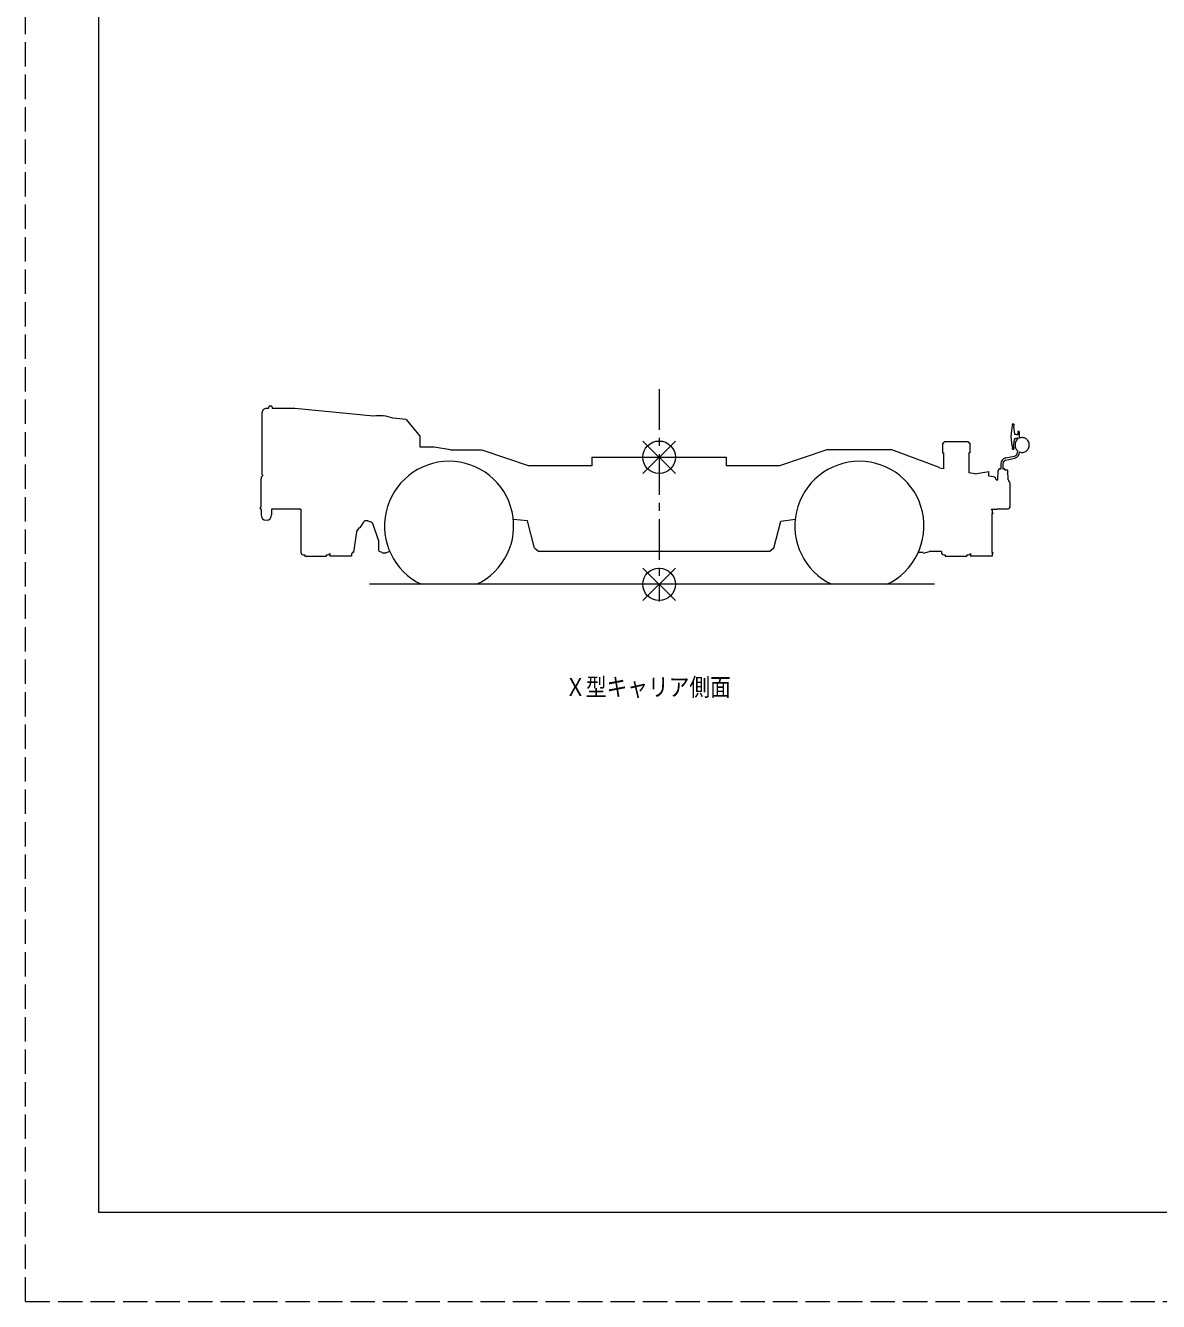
# Model space of a CAD drawing. Units: millimetres on the paper. Extents: x -420 to 420, y -297 to 297.
# Drawn here: x -420.5 to -281.1, y -297 to -140 of the extents above; entities that cross this region are included whole.
import ezdxf
from ezdxf.enums import TextEntityAlignment as Align

# ---------------------------------------------------------------- set-up
doc = ezdxf.new("R2010")
doc.units = ezdxf.units.MM
doc.linetypes.add('CHAIN1', pattern=[8, 5, -1, 1, -1])
doc.linetypes.add('DASHED3', pattern=[4, 3, -1])
doc.layers.add('0-0_0', color=7, linetype='Continuous', lineweight=18)
doc.layers.add('0-1_1', color=7, linetype='DASHED3', lineweight=18)
doc.styles.add('ＭＳ ゴシック', font='')
doc.styles.get('ＭＳ ゴシック').set_extended_font_data('MS Gothic')

msp = doc.modelspace()

# ---------------------------------------------------------------- linework, layer by layer
at = {"layer": '0-0_0', "linetype": 'CHAIN1'}
msp.add_line((-342.514, -184.708), (-342.514, -210.833), dxfattribs=at)
at = {"layer": '0-0_0'}
for p, q in [((-390.58, -187.084), (-390.53, -186.814)), ((-390.18, -186.815), (-390.53, -186.814)), ((-390.18, -186.815), (-390.13, -187.085)), ((-391.371, -195.252), (-391.371, -187.598)), ((-390.58, -187.084), (-390.855, -187.084)), ((-387.338, -187.084), (-390.13, -187.084)), ((-377.666, -188.048), (-387.338, -187.084)), ((-373.631, -188.455), (-375.292, -188.289)), ((-371.906, -190.503), (-373.62, -188.46)), ((-299.011, -188.993), (-298.888, -188.993)), ((-298.888, -189.293), (-298.792, -190.193)), ((-298.197, -189.913), (-298.357, -189.913)), ((-298.357, -189.913), (-298.357, -190.343)), ((-298.197, -189.913), (-298.197, -190.343)), ((-371.906, -191.847), (-371.906, -190.503)), ((-307.639, -191.359), (-307.639, -192.559)), ((-307.639, -191.359), (-307.524, -191.359)), ((-307.524, -191.241), (-307.434, -191.241)), ((-307.524, -191.241), (-307.524, -191.359)), ((-304.494, -191.189), (-307.434, -191.189)), ((-307.434, -191.189), (-307.434, -191.241)), ((-304.494, -191.189), (-304.494, -191.241)), ((-304.404, -191.241), (-304.494, -191.241)), ((-304.404, -191.241), (-304.404, -191.359)), ((-304.289, -191.359), (-304.404, -191.359)), ((-304.289, -191.359), (-304.289, -192.559)), ((-298.888, -191.793), (-298.792, -190.893)), ((-298.792, -190.193), (-298.742, -190.193)), ((-298.792, -190.893), (-298.742, -190.893)), ((-298.742, -190.293), (-298.742, -190.193)), ((-298.642, -190.293), (-298.742, -190.293)), ((-298.742, -190.893), (-298.742, -190.793)), ((-298.642, -190.793), (-298.742, -190.793)), ((-298.357, -190.343), (-298.492, -190.343)), ((-298.357, -190.743), (-298.492, -190.743)), ((-298.357, -190.743), (-298.357, -190.854)), ((-298.187, -190.343), (-298.197, -190.343)), ((-298.187, -190.343), (-298.187, -190.751)), ((-370.214, -191.847), (-371.906, -191.847)), ((-368.21, -192.163), (-370.214, -191.847)), ((-368.21, -192.163), (-364.359, -192.163)), ((-364.355, -192.164), (-358.525, -194.134)), ((-350.784, -193.093), (-350.784, -194.134)), ((-321.874, -192.164), (-327.704, -194.134)), ((-313.859, -192.163), (-321.87, -192.163)), ((-308.134, -194.316), (-313.859, -192.163)), ((-307.639, -192.559), (-307.524, -192.559)), ((-307.524, -192.559), (-307.524, -192.895)), ((-307.524, -192.895), (-307.514, -192.895)), ((-307.514, -192.895), (-307.514, -194.528)), ((-304.414, -192.895), (-304.414, -195.024)), ((-304.404, -192.895), (-304.414, -192.895)), ((-304.289, -192.559), (-304.404, -192.559)), ((-304.404, -192.559), (-304.404, -192.895)), ((-299.885, -193.185), (-298.775, -192.942)), ((-299.011, -192.093), (-298.888, -192.093)), ((-298.404, -192.278), (-298.404, -192.48)), ((-298.15, -192.436), (-298.15, -192.48)), ((-350.784, -194.134), (-358.525, -194.134)), ((-327.704, -194.134), (-334.244, -194.134)), ((-307.514, -194.528), (-307.999, -194.45)), ((-300.693, -194.643), (-300.682, -194.643)), ((-300.682, -194.643), (-300.682, -194.563)), ((-300.632, -194.513), (-300.456, -194.513)), ((-300.456, -193.895), (-300.456, -194.513)), ((-300.202, -193.895), (-300.202, -194.513)), ((-300.202, -194.513), (-300.026, -194.513)), ((-299.976, -194.563), (-299.976, -194.643)), ((-299.976, -194.643), (-299.695, -194.643)), ((-299.83, -193.433), (-298.721, -193.19)), ((-391.514, -199.243), (-391.514, -195.741)), ((-303.654, -195.145), (-304.414, -195.024)), ((-303.654, -195.145), (-301.914, -194.862)), ((-301.914, -195.424), (-301.914, -194.862)), ((-301.352, -195.514), (-301.914, -195.424)), ((-301.026, -195.863), (-300.839, -195.863)), ((-300.839, -195.863), (-300.793, -194.739)), ((-299.549, -195.863), (-299.595, -194.739)), ((-299.519, -195.893), (-299.519, -196.044)), ((-299.314, -199.222), (-299.314, -196.266)), ((-391.514, -199.243), (-391.614, -199.243)), ((-391.614, -199.243), (-391.614, -199.493)), ((-300.944, -199.443), (-300.944, -199.493)), ((-300.944, -199.443), (-299.537, -199.443)), ((-391.514, -199.493), (-391.614, -199.493)), ((-391.514, -199.493), (-391.514, -200.193)), ((-386.614, -199.493), (-390.214, -199.493)), ((-390.214, -199.493), (-390.214, -200.193)), ((-386.614, -199.493), (-386.614, -204.803)), ((-378.373, -200.929), (-378.03, -201.033)), ((-358.706, -200.908), (-360.453, -200.754)), ((-357.836, -204.263), (-358.706, -200.908)), ((-328.392, -204.263), (-327.535, -200.956)), ((-327.535, -200.956), (-325.773, -200.732)), ((-301.659, -199.493), (-300.944, -199.493)), ((-301.659, -199.493), (-301.529, -199.623)), ((-301.544, -200.023), (-301.439, -200.023)), ((-301.544, -200.023), (-301.544, -204.803)), ((-301.529, -199.623), (-301.529, -199.923)), ((-379.743, -202.271), (-380.136, -204.821)), ((-379.743, -202.271), (-379.411, -201.739)), ((-379.411, -201.739), (-379.343, -201.782)), ((-378.943, -201.142), (-379.343, -201.782)), ((-377.051, -203.293), (-377.702, -201.353)), ((-377.051, -203.293), (-377.051, -204.516)), ((-386.314, -205.103), (-386.139, -205.103)), ((-386.139, -205.103), (-386.139, -205.263)), ((-386.139, -205.263), (-383.489, -205.263)), ((-383.489, -205.103), (-383.489, -205.263)), ((-383.489, -205.103), (-383.314, -205.103)), ((-383.039, -204.923), (-383.039, -205.263)), ((-380.389, -205.263), (-383.039, -205.263)), ((-380.389, -204.943), (-380.289, -204.943)), ((-380.389, -204.943), (-380.389, -205.263)), ((-380.289, -204.798), (-380.289, -204.943)), ((-380.136, -204.821), (-380.289, -204.798)), ((-376.973, -204.677), (-376.982, -204.712)), ((-376.613, -204.809), (-376.979, -204.712)), ((-376.613, -204.809), (-376.613, -204.844)), ((-376.613, -204.844), (-376.113, -204.844)), ((-376.113, -204.809), (-375.825, -204.733)), ((-376.113, -204.809), (-376.113, -204.844)), ((-375.784, -204.733), (-375.825, -204.733)), ((-375.684, -204.633), (-375.784, -204.733)), ((-357.828, -204.275), (-357.322, -204.68)), ((-328.906, -204.68), (-357.322, -204.68)), ((-328.4, -204.275), (-328.906, -204.68)), ((-310.004, -204.813), (-310.604, -204.813)), ((-309.985, -204.891), (-309.25, -204.713)), ((-307.764, -204.713), (-309.25, -204.713)), ((-307.764, -204.713), (-307.764, -204.803)), ((-307.464, -205.103), (-307.289, -205.103)), ((-307.289, -205.103), (-307.289, -205.263)), ((-307.289, -205.263), (-304.639, -205.263)), ((-304.639, -205.103), (-304.639, -205.263)), ((-304.639, -205.103), (-304.464, -205.103)), ((-304.189, -204.923), (-304.189, -205.263)), ((-301.539, -205.263), (-304.189, -205.263)), ((-301.544, -204.803), (-301.439, -204.803)), ((-301.539, -204.943), (-301.439, -204.943)), ((-301.539, -204.943), (-301.539, -205.263)), ((-301.439, -204.803), (-301.439, -204.943)), ((-308.631, -208.733), (-378.162, -208.733))]:
    msp.add_line(p, q, dxfattribs=at)
at = {"layer": '0-0_0', "color": 5}
for p, q in [((-344.514, -191.093), (-340.514, -195.093)), ((-344.514, -195.093), (-340.514, -191.093)), ((-344.514, -206.733), (-340.514, -210.733)), ((-344.514, -210.733), (-340.514, -206.733))]:
    msp.add_line(p, q, dxfattribs=at)
at = {"layer": '0-0_0'}
for points in [[(-350.784, -193.093), (-334.244, -193.093), (-334.244, -194.134)], [(-391.371, -195.252), (-391.321, -195.242), (-391.301, -195.354)], [(-301.529, -199.923), (-301.439, -199.923), (-301.439, -200.023)]]:
    msp.add_lwpolyline(points, dxfattribs=at)
at = {"layer": '0-0_0', "color": 5}
for centre in [(-342.514, -193.093), (-342.514, -208.733)]:
    msp.add_circle(centre, 2, dxfattribs=at)
at = {"layer": '0-0_0'}
for centre, radius, start, end in [((-390.855, -187.6), 0.516, 90, 180.00001), ((-376.888, -192.197), 4.221, 67.78408, 100.62235), ((-293.207, -190.543), 6, 166.00091, 180), ((-293.112, -190.143), 6.03, 169.19592, 169.68747), ((-299.02, -189.068), 0.025, 169.68693, 250.38488), ((-299.011, -189.018), 0.025, 92.23677, 170.72222), ((-298.888, -189.023), 0.03, 352.91897, 90), ((-286.652, -190.543), 12.3, 172.91897, 174.1674), ((-293.207, -190.543), 6, 180, 193.99909), ((-297.797, -191.586), 0.913, 177.99111, 184.39873), ((-297.797, -191.582), 0.913, 171.82486, 178.23248), ((-297.797, -191.579), 0.911, 165.64956, 172.05718), ((-297.798, -191.575), 0.91, 159.45421, 165.86183), ((-297.8, -191.571), 0.907, 153.22859, 159.63621), ((-298.642, -190.543), 0.25, 53.11915, 90), ((-298.642, -190.543), 0.25, 270.00511, 306.88063), ((-297.801, -191.568), 0.904, 146.96371, 153.37133), ((-297.804, -191.565), 0.9, 140.65226, 147.05988), ((-297.806, -191.562), 0.897, 134.28898, 140.6966), ((-297.809, -191.559), 0.893, 127.87103, 134.27865), ((-297.821, -191.553), 0.881, 100.45673, 114.53058), ((-297.829, -191.551), 0.878, 85.86967, 99.94352), ((-297.838, -191.552), 0.88, 71.25463, 85.32848), ((-297.846, -191.554), 0.885, 56.74619, 70.82003), ((-297.853, -191.559), 0.892, 42.44894, 56.52278), ((-297.859, -191.565), 0.901, 28.41129, 42.48513), ((-297.863, -191.572), 0.908, 14.61819, 28.69204), ((-297.865, -191.58), 0.912, 1.00044, 15.07429), ((-297.865, -191.589), 0.913, 347.45326, 1.52711), ((-299.02, -192.018), 0.025, 109.61495, 190.31307), ((-293.112, -190.943), 6.03, 190.31253, 190.80408), ((-299.011, -192.068), 0.025, 189.27778, 267.76323), ((-286.652, -190.543), 12.3, 185.8326, 187.08103), ((-298.888, -192.063), 0.03, 270, 7.08103), ((-298.877, -192.48), 0.473, 282.38018, 0.00004), ((-298.877, -192.48), 0.727, 282.38029, 0.00009), ((-297.797, -191.59), 0.912, 184.1597, 190.56732), ((-297.798, -191.594), 0.911, 190.34189, 196.74951), ((-297.799, -191.598), 0.909, 196.54843, 202.95605), ((-297.8, -191.601), 0.906, 202.78909, 209.19671), ((-297.802, -191.604), 0.903, 209.07221, 215.47983), ((-297.805, -191.608), 0.899, 215.40432, 221.81194), ((-297.807, -191.61), 0.895, 221.78973, 228.19735), ((-297.823, -191.619), 0.88, 248.19017, 262.26402), ((-297.831, -191.62), 0.878, 262.79349, 276.86734), ((-297.839, -191.619), 0.88, 277.39781, 291.47166), ((-297.847, -191.616), 0.886, 291.87162, 305.94547), ((-297.854, -191.611), 0.894, 306.11981, 320.19366), ((-297.86, -191.604), 0.902, 320.10645, 334.1803), ((-297.863, -191.597), 0.909, 333.85833, 347.93218), ((-368.364, -201.543), 7.95, 295.25706, 244.74293), ((-317.864, -201.543), 7.95, 295.25706, 244.74293), ((-308.214, -194.531), 0.23, 20.66241, 69.39028), ((-300.693, -194.743), 0.1, 90, 177.65314), ((-300.632, -194.563), 0.05, 90.00002, 179.99998), ((-299.729, -193.895), 0.727, 102.38053, 179.99991), ((-299.729, -193.895), 0.727, 102.38047, 179.99978), ((-299.729, -193.895), 0.727, 102.38047, 179.99978), ((-299.729, -193.895), 0.473, 102.38047, 179.99978), ((-300.026, -194.563), 0.05, 0.00013, 90.00002), ((-299.695, -194.743), 0.1, 2.34686, 90), ((-391.054, -195.742), 0.46, 122.40741, 180), ((-301.414, -195.899), 0.39, 5.26983, 80.98216), ((-299.549, -195.893), 0.03, 0.00004, 89.99996), ((-299.537, -196.266), 0.223, 0.00004, 85.37614), ((-299.537, -199.22), 0.223, 270.00011, 0.00004), ((-390.864, -200.193), 0.65, 180.00002, 359.99996), ((-378.519, -201.407), 0.5, 72.98438, 147.98437), ((-378.176, -201.512), 0.5, 18.53661, 72.98438), ((-386.314, -204.803), 0.3, 179.99999, 270), ((-383.314, -204.803), 0.3, 270, 336.4377), ((-376.847, -204.516), 0.204, 180.00023, 231.95966), ((-307.464, -204.803), 0.3, 179.99999, 270), ((-304.464, -204.803), 0.3, 270, 336.4377)]:
    msp.add_arc(centre, radius, start, end, dxfattribs=at)
at = {"layer": '0-1_1'}
for q in [(-420.5, 297), (420.5, -297), (420.5, -297)]:
    msp.add_line((-420.5, -297), q, dxfattribs=at)
at = {"layer": '0-1_1', "linetype": 'Continuous'}
for p, q in [((-411.5, 284), (-411.5, -286)), ((-411.5, -286), (411.5, -286))]:
    msp.add_line(p, q, dxfattribs=at)

# ---------------------------------------------------------------- texts
at = {"layer": '0-0_0', "style": 'ＭＳ ゴシック', "width": 0.85}
msp.add_text('Ｘ型キャリア側面', height=2.199, dxfattribs=at).set_placement((-354.086, -223.136), align=Align.BOTTOM_LEFT)

doc.saveas('drawing.dxf')
